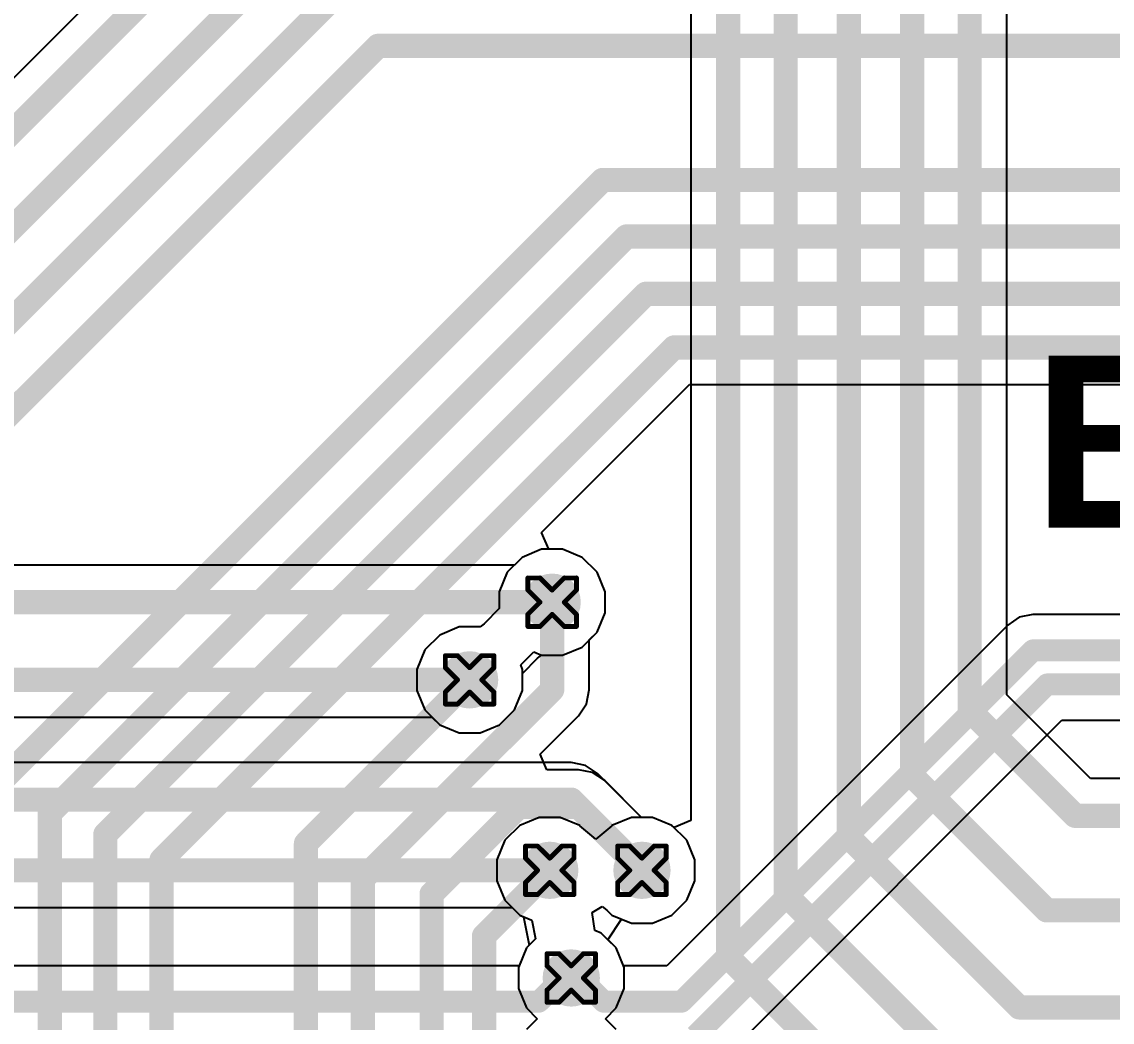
# Model space of a CAD drawing. Header units: inches. Extents: x -11 to 5379, y 0 to 5429.
# Drawn here: x 116.88 to 128.29, y 65.43 to 75.9 of the extents above; entities that cross this region are included whole.
import ezdxf

# ---------------------------------------------------------------- set-up
doc = ezdxf.new("R2010")
doc.units = ezdxf.units.IN
for name, color, linetype in [('Bottom Layer', 5, 'Continuous'), ('Drill Drawing', 1, 'Continuous'), ('GND', 16, 'Continuous'), ('PWR', 76, 'Continuous'), ('Top Layer', 1, 'Continuous'), ('Top Overlay', 2, 'Continuous'), ('Via Holes', 16, 'Continuous')]:
    doc.layers.add(name, color=color, linetype=linetype)
doc.styles.add('Arial_Bold', font='', dxfattribs={"height": 0.2})
doc.styles.get('Arial_Bold').set_extended_font_data('Arial', bold=True)

msp = doc.modelspace()

# ---------------------------------------------------------------- hatches: boundary and pattern name
at = {"layer": 'Bottom Layer'}
h = msp.add_hatch(color=5, dxfattribs=at)
edge = h.paths.add_edge_path()
edge.add_arc((122.428, 69.825), 0.3, 0, 360)
h = msp.add_hatch(color=5, dxfattribs=at)
edge = h.paths.add_edge_path()
edge.add_arc((121.564, 69.012), 0.3, 0, 360)
h = msp.add_hatch(color=5, dxfattribs=at)
edge = h.paths.add_edge_path()
edge.add_arc((122.403, 67.018), 0.3, 0, 360)
h = msp.add_hatch(color=5, dxfattribs=at)
edge = h.paths.add_edge_path()
edge.add_arc((123.368, 67.018), 0.3, 0, 360)
h = msp.add_hatch(color=5, dxfattribs=at)
edge = h.paths.add_edge_path()
edge.add_arc((122.628, 65.891), 0.3, 0, 360)
at = {"layer": 'GND'}
h = msp.add_hatch(color=16, dxfattribs=at)
edge = h.paths.add_edge_path()
edge.add_arc((122.428, 69.825), 0.3, 0, 360)
h = msp.add_hatch(color=16, dxfattribs=at)
edge = h.paths.add_edge_path()
edge.add_arc((121.564, 69.012), 0.3, 0, 360)
h = msp.add_hatch(color=16, dxfattribs=at)
edge = h.paths.add_edge_path()
edge.add_arc((122.403, 67.018), 0.3, 0, 360)
h = msp.add_hatch(color=16, dxfattribs=at)
edge = h.paths.add_edge_path()
edge.add_arc((123.368, 67.018), 0.3, 0, 360)
h = msp.add_hatch(color=16, dxfattribs=at)
edge = h.paths.add_edge_path()
edge.add_arc((122.628, 65.891), 0.3, 0, 360)
at = {"layer": 'PWR'}
h = msp.add_hatch(color=76, dxfattribs=at)
edge = h.paths.add_edge_path()
edge.add_arc((122.428, 69.825), 0.3, 0, 360)
h = msp.add_hatch(color=76, dxfattribs=at)
edge = h.paths.add_edge_path()
edge.add_arc((121.564, 69.012), 0.3, 0, 360)
h = msp.add_hatch(color=76, dxfattribs=at)
edge = h.paths.add_edge_path()
edge.add_arc((122.403, 67.018), 0.3, 0, 360)
h = msp.add_hatch(color=76, dxfattribs=at)
edge = h.paths.add_edge_path()
edge.add_arc((123.368, 67.018), 0.3, 0, 360)
h = msp.add_hatch(color=76, dxfattribs=at)
edge = h.paths.add_edge_path()
edge.add_arc((122.628, 65.891), 0.3, 0, 360)
at = {"layer": 'Top Layer'}
h = msp.add_hatch(color=1, dxfattribs=at)
edge = h.paths.add_edge_path()
edge.add_arc((122.428, 69.825), 0.3, 0, 360)
h = msp.add_hatch(color=1, dxfattribs=at)
edge = h.paths.add_edge_path()
edge.add_arc((121.564, 69.012), 0.3, 0, 360)
h = msp.add_hatch(color=1, dxfattribs=at)
edge = h.paths.add_edge_path()
edge.add_arc((122.403, 67.018), 0.3, 0, 360)
h = msp.add_hatch(color=1, dxfattribs=at)
edge = h.paths.add_edge_path()
edge.add_arc((123.368, 67.018), 0.3, 0, 360)
h = msp.add_hatch(color=1, dxfattribs=at)
edge = h.paths.add_edge_path()
edge.add_arc((122.628, 65.891), 0.3, 0, 360)
at = {"layer": 'Via Holes'}
h = msp.add_hatch(color=7, dxfattribs=at)
edge = h.paths.add_edge_path()
edge.add_arc((122.428, 69.825), 0.15, 0, 360)
h = msp.add_hatch(color=7, dxfattribs=at)
edge = h.paths.add_edge_path()
edge.add_arc((121.564, 69.012), 0.15, 0, 360)
h = msp.add_hatch(color=7, dxfattribs=at)
edge = h.paths.add_edge_path()
edge.add_arc((122.403, 67.018), 0.15, 0, 360)
h = msp.add_hatch(color=7, dxfattribs=at)
edge = h.paths.add_edge_path()
edge.add_arc((123.368, 67.018), 0.15, 0, 360)
h = msp.add_hatch(color=7, dxfattribs=at)
edge = h.paths.add_edge_path()
edge.add_arc((122.628, 65.891), 0.15, 0, 360)

# ---------------------------------------------------------------- linework, layer by layer
at = {"layer": 'Bottom Layer'}
for p, q in [((121.562, 80.084), (115.846, 74.368)), ((122.318, 70.556), (123.865, 72.104)), ((123.865, 72.104), (149.44, 72.104)), ((122.392, 70.379), (122.318, 70.556)), ((122.538, 70.379), (122.392, 70.379)), ((122.742, 70.294), (122.538, 70.379)), ((122.898, 70.138), (122.742, 70.294)), ((122.982, 69.935), (122.898, 70.138)), ((122.982, 69.714), (122.982, 69.935)), ((122.898, 69.511), (122.982, 69.714)), ((127.318, 69.668), (127.196, 69.586)), ((127.461, 69.696), (127.318, 69.668)), ((163.897, 69.696), (127.461, 69.696)), ((122.816, 69.43), (122.898, 69.511)), ((127.196, 69.586), (123.627, 66.017)), ((122.816, 68.909), (122.816, 69.43)), ((122.787, 68.76), (122.816, 68.909)), ((122.703, 68.634), (122.787, 68.76)), ((122.303, 68.235), (122.703, 68.634)), ((124.195, 65.02), (127.764, 68.59)), ((127.764, 68.59), (135.32, 68.59)), ((122.372, 68.071), (122.303, 68.235)), ((122.704, 68.071), (122.372, 68.071)), ((122.852, 68.041), (122.704, 68.071)), ((122.978, 67.957), (122.852, 68.041)), ((123.363, 67.572), (122.978, 67.957)), ((123.478, 67.572), (123.363, 67.572)), ((123.682, 67.488), (123.478, 67.572)), ((123.837, 67.332), (123.682, 67.488)), ((123.922, 67.128), (123.837, 67.332)), ((123.922, 66.908), (123.922, 67.128)), ((123.837, 66.704), (123.922, 66.908)), ((123.682, 66.548), (123.837, 66.704)), ((122.848, 66.576), (122.952, 66.64)), ((122.874, 66.388), (122.848, 66.576)), ((122.952, 66.64), (123.001, 66.601)), ((123.001, 66.601), (123.054, 66.548)), ((123.054, 66.548), (123.258, 66.464)), ((123.478, 66.464), (123.682, 66.548)), ((123.258, 66.464), (123.478, 66.464)), ((122.942, 66.36), (122.874, 66.388)), ((123.098, 66.205), (122.942, 66.36)), ((123.175, 66.017), (123.098, 66.205)), ((123.627, 66.017), (123.175, 66.017))]:
    msp.add_line(p, q, dxfattribs=at)
for points in [[(104.843, 62.816, 0.254, 0.254, 0), (121.837, 79.809, 0.254, 0.254, 0)], [(105.499, 62.464, 0.254, 0.254, 0), (119.974, 76.938, 0.254, 0.254, 0)], [(106.129, 62.142, 0.254, 0.254, 0), (120.23, 76.243, 0.254, 0.254, 0)], [(106.716, 61.76, 0.254, 0.254, 0), (120.605, 75.649, 0.254, 0.254, 0)], [(120.605, 75.649, 0.254, 0.254, 0), (142.116, 75.649, 0.254, 0.254, 0)], [(116.584, 67.873, 0.254, 0.254, 0), (122.956, 74.245, 0.254, 0.254, 0)], [(122.956, 74.245, 0.254, 0.254, 0), (143.065, 74.245, 0.254, 0.254, 0)], [(117.17, 67.617, 0.254, 0.254, 0), (123.207, 73.654, 0.254, 0.254, 0)], [(123.207, 73.654, 0.254, 0.254, 0), (147.554, 73.654, 0.254, 0.254, 0)], [(117.751, 67.395, 0.254, 0.254, 0), (123.41, 73.054, 0.254, 0.254, 0)], [(123.41, 73.054, 0.254, 0.254, 0), (147.97, 73.054, 0.254, 0.254, 0)], [(118.338, 67.126, 0.254, 0.254, 0), (123.704, 72.492, 0.254, 0.254, 0)], [(123.704, 72.492, 0.254, 0.254, 0), (149.44, 72.492, 0.254, 0.254, 0)], [(122.428, 68.909, 0.254, 0.254, 0), (122.428, 69.825, 0.254, 0.254, 0)], [(123.782, 65.642, 0.229, 0.229, 0), (127.461, 69.321, 0.229, 0.229, 0)], [(127.461, 69.321, 0.229, 0.229, 0), (163.897, 69.321, 0.229, 0.229, 0)], [(119.851, 67.299, 0.254, 0.254, 0), (121.564, 69.012, 0.254, 0.254, 0)], [(123.93, 65.286, 0.229, 0.229, 0), (127.609, 68.965, 0.229, 0.229, 0)], [(127.609, 68.965, 0.229, 0.229, 0), (163.75, 68.965, 0.229, 0.229, 0)], [(120.445, 66.926, 0.254, 0.254, 0), (122.428, 68.909, 0.254, 0.254, 0)], [(121.167, 66.771, 0.254, 0.254, 0), (122.078, 67.682, 0.254, 0.254, 0)], [(122.078, 67.682, 0.254, 0.254, 0), (122.704, 67.682, 0.254, 0.254, 0)], [(122.704, 67.682, 0.254, 0.254, 0), (123.368, 67.018, 0.254, 0.254, 0)], [(117.17, 27.458, 0.254, 0.254, 0), (117.17, 67.617, 0.254, 0.254, 0)], [(117.751, 28.89, 0.254, 0.254, 0), (117.751, 67.395, 0.254, 0.254, 0)], [(119.851, 59.752, 0.254, 0.254, 0), (119.851, 67.299, 0.254, 0.254, 0)], [(118.338, 29.168, 0.254, 0.254, 0), (118.338, 67.126, 0.254, 0.254, 0)], [(121.715, 66.33, 0.254, 0.254, 0), (122.403, 67.018, 0.254, 0.254, 0)], [(120.445, 59.998, 0.254, 0.254, 0), (120.445, 66.926, 0.254, 0.254, 0)], [(121.167, 62.806, 0.254, 0.254, 0), (121.167, 66.771, 0.254, 0.254, 0)], [(121.715, 63.277, 0.254, 0.254, 0), (121.715, 66.33, 0.254, 0.254, 0)], [(122.628, 65.891, 0.229, 0.229, 0), (122.719, 65.891, 0.229, 0.229, 0)], [(122.719, 65.891, 0.229, 0.229, 0), (122.968, 65.642, 0.229, 0.229, 0)], [(122.968, 65.642, 0.229, 0.229, 0), (123.782, 65.642, 0.229, 0.229, 0)]]:
    msp.add_lwpolyline(points, format="xyseb", dxfattribs=at)
for points in [[(120.541, 75.649, 0.127, 0.127, 1), (120.668, 75.649, 0.127, 0.127, 1)], [(120.541, 75.649, 0.127, 0.127, 1), (120.668, 75.649, 0.127, 0.127, 1)], [(122.893, 74.245, 0.127, 0.127, 1), (123.02, 74.245, 0.127, 0.127, 1)], [(122.893, 74.245, 0.127, 0.127, 1), (123.02, 74.245, 0.127, 0.127, 1)], [(123.144, 73.654, 0.127, 0.127, 1), (123.271, 73.654, 0.127, 0.127, 1)], [(123.144, 73.654, 0.127, 0.127, 1), (123.271, 73.654, 0.127, 0.127, 1)], [(123.347, 73.054, 0.127, 0.127, 1), (123.474, 73.054, 0.127, 0.127, 1)], [(123.347, 73.054, 0.127, 0.127, 1), (123.474, 73.054, 0.127, 0.127, 1)], [(123.641, 72.492, 0.127, 0.127, 1), (123.768, 72.492, 0.127, 0.127, 1)], [(123.641, 72.492, 0.127, 0.127, 1), (123.768, 72.492, 0.127, 0.127, 1)], [(122.365, 69.825, 0.127, 0.127, 1), (122.492, 69.825, 0.127, 0.127, 1)], [(127.404, 69.321, 0.114, 0.114, 1), (127.519, 69.321, 0.114, 0.114, 1)], [(127.404, 69.321, 0.114, 0.114, 1), (127.519, 69.321, 0.114, 0.114, 1)], [(121.501, 69.012, 0.127, 0.127, 1), (121.628, 69.012, 0.127, 0.127, 1)], [(127.552, 68.965, 0.114, 0.114, 1), (127.666, 68.965, 0.114, 0.114, 1)], [(127.552, 68.965, 0.114, 0.114, 1), (127.666, 68.965, 0.114, 0.114, 1)], [(122.365, 68.909, 0.127, 0.127, 1), (122.492, 68.909, 0.127, 0.127, 1)], [(122.365, 68.909, 0.127, 0.127, 1), (122.492, 68.909, 0.127, 0.127, 1)], [(122.014, 67.682, 0.127, 0.127, 1), (122.141, 67.682, 0.127, 0.127, 1)], [(122.014, 67.682, 0.127, 0.127, 1), (122.141, 67.682, 0.127, 0.127, 1)], [(122.64, 67.682, 0.127, 0.127, 1), (122.767, 67.682, 0.127, 0.127, 1)], [(122.64, 67.682, 0.127, 0.127, 1), (122.767, 67.682, 0.127, 0.127, 1)], [(117.106, 67.617, 0.127, 0.127, 1), (117.233, 67.617, 0.127, 0.127, 1)], [(117.106, 67.617, 0.127, 0.127, 1), (117.233, 67.617, 0.127, 0.127, 1)], [(117.688, 67.395, 0.127, 0.127, 1), (117.815, 67.395, 0.127, 0.127, 1)], [(117.688, 67.395, 0.127, 0.127, 1), (117.815, 67.395, 0.127, 0.127, 1)], [(119.788, 67.299, 0.127, 0.127, 1), (119.915, 67.299, 0.127, 0.127, 1)], [(119.788, 67.299, 0.127, 0.127, 1), (119.915, 67.299, 0.127, 0.127, 1)], [(118.275, 67.126, 0.127, 0.127, 1), (118.402, 67.126, 0.127, 0.127, 1)], [(118.275, 67.126, 0.127, 0.127, 1), (118.402, 67.126, 0.127, 0.127, 1)], [(122.339, 67.018, 0.127, 0.127, 1), (122.466, 67.018, 0.127, 0.127, 1)], [(123.304, 67.018, 0.127, 0.127, 1), (123.431, 67.018, 0.127, 0.127, 1)], [(120.382, 66.926, 0.127, 0.127, 1), (120.509, 66.926, 0.127, 0.127, 1)], [(120.382, 66.926, 0.127, 0.127, 1), (120.509, 66.926, 0.127, 0.127, 1)], [(121.103, 66.771, 0.127, 0.127, 1), (121.23, 66.771, 0.127, 0.127, 1)], [(121.103, 66.771, 0.127, 0.127, 1), (121.23, 66.771, 0.127, 0.127, 1)], [(121.651, 66.33, 0.127, 0.127, 1), (121.778, 66.33, 0.127, 0.127, 1)], [(121.651, 66.33, 0.127, 0.127, 1), (121.778, 66.33, 0.127, 0.127, 1)], [(122.571, 65.891, 0.114, 0.114, 1), (122.685, 65.891, 0.114, 0.114, 1)], [(122.662, 65.891, 0.114, 0.114, 1), (122.776, 65.891, 0.114, 0.114, 1)], [(122.662, 65.891, 0.114, 0.114, 1), (122.776, 65.891, 0.114, 0.114, 1)], [(122.911, 65.642, 0.114, 0.114, 1), (123.026, 65.642, 0.114, 0.114, 1)], [(122.911, 65.642, 0.114, 0.114, 1), (123.026, 65.642, 0.114, 0.114, 1)], [(123.725, 65.642, 0.114, 0.114, 1), (123.839, 65.642, 0.114, 0.114, 1)], [(123.725, 65.642, 0.114, 0.114, 1), (123.839, 65.642, 0.114, 0.114, 1)]]:
    msp.add_lwpolyline(points, format="xyseb", close=True, dxfattribs=at)
at = {"layer": 'Drill Drawing'}
for points in [[(122.174, 69.952, 0.0508, 0.0508, 0), (122.174, 70.079, 0.0508, 0.0508, 0)], [(122.174, 70.079, 0.0508, 0.0508, 0), (122.301, 70.079, 0.0508, 0.0508, 0)], [(122.301, 70.079, 0.0508, 0.0508, 0), (122.428, 69.952, 0.0508, 0.0508, 0)], [(122.428, 69.952, 0.0508, 0.0508, 0), (122.555, 70.079, 0.0508, 0.0508, 0)], [(122.555, 70.079, 0.0508, 0.0508, 0), (122.682, 70.079, 0.0508, 0.0508, 0)], [(122.682, 69.952, 0.0508, 0.0508, 0), (122.682, 70.079, 0.0508, 0.0508, 0)], [(122.174, 69.952, 0.0508, 0.0508, 0), (122.301, 69.825, 0.0508, 0.0508, 0)], [(122.555, 69.825, 0.0508, 0.0508, 0), (122.682, 69.952, 0.0508, 0.0508, 0)], [(122.174, 69.698, 0.0508, 0.0508, 0), (122.301, 69.825, 0.0508, 0.0508, 0)], [(122.555, 69.825, 0.0508, 0.0508, 0), (122.682, 69.698, 0.0508, 0.0508, 0)], [(122.174, 69.571, 0.0508, 0.0508, 0), (122.174, 69.698, 0.0508, 0.0508, 0)], [(122.301, 69.571, 0.0508, 0.0508, 0), (122.428, 69.698, 0.0508, 0.0508, 0)], [(122.428, 69.698, 0.0508, 0.0508, 0), (122.555, 69.571, 0.0508, 0.0508, 0)], [(122.682, 69.571, 0.0508, 0.0508, 0), (122.682, 69.698, 0.0508, 0.0508, 0)], [(122.174, 69.571, 0.0508, 0.0508, 0), (122.301, 69.571, 0.0508, 0.0508, 0)], [(122.555, 69.571, 0.0508, 0.0508, 0), (122.682, 69.571, 0.0508, 0.0508, 0)], [(121.31, 69.139, 0.0508, 0.0508, 0), (121.31, 69.266, 0.0508, 0.0508, 0)], [(121.31, 69.266, 0.0508, 0.0508, 0), (121.437, 69.266, 0.0508, 0.0508, 0)], [(121.437, 69.266, 0.0508, 0.0508, 0), (121.564, 69.139, 0.0508, 0.0508, 0)], [(121.564, 69.139, 0.0508, 0.0508, 0), (121.691, 69.266, 0.0508, 0.0508, 0)], [(121.691, 69.266, 0.0508, 0.0508, 0), (121.818, 69.266, 0.0508, 0.0508, 0)], [(121.818, 69.139, 0.0508, 0.0508, 0), (121.818, 69.266, 0.0508, 0.0508, 0)], [(121.31, 69.139, 0.0508, 0.0508, 0), (121.437, 69.012, 0.0508, 0.0508, 0)], [(121.691, 69.012, 0.0508, 0.0508, 0), (121.818, 69.139, 0.0508, 0.0508, 0)], [(121.31, 68.885, 0.0508, 0.0508, 0), (121.437, 69.012, 0.0508, 0.0508, 0)], [(121.691, 69.012, 0.0508, 0.0508, 0), (121.818, 68.885, 0.0508, 0.0508, 0)], [(121.31, 68.758, 0.0508, 0.0508, 0), (121.31, 68.885, 0.0508, 0.0508, 0)], [(121.437, 68.758, 0.0508, 0.0508, 0), (121.564, 68.885, 0.0508, 0.0508, 0)], [(121.564, 68.885, 0.0508, 0.0508, 0), (121.691, 68.758, 0.0508, 0.0508, 0)], [(121.818, 68.758, 0.0508, 0.0508, 0), (121.818, 68.885, 0.0508, 0.0508, 0)], [(121.31, 68.758, 0.0508, 0.0508, 0), (121.437, 68.758, 0.0508, 0.0508, 0)], [(121.691, 68.758, 0.0508, 0.0508, 0), (121.818, 68.758, 0.0508, 0.0508, 0)], [(122.149, 67.145, 0.0508, 0.0508, 0), (122.149, 67.272, 0.0508, 0.0508, 0)], [(122.149, 67.272, 0.0508, 0.0508, 0), (122.276, 67.272, 0.0508, 0.0508, 0)], [(122.276, 67.272, 0.0508, 0.0508, 0), (122.403, 67.145, 0.0508, 0.0508, 0)], [(122.403, 67.145, 0.0508, 0.0508, 0), (122.53, 67.272, 0.0508, 0.0508, 0)], [(122.53, 67.272, 0.0508, 0.0508, 0), (122.657, 67.272, 0.0508, 0.0508, 0)], [(122.657, 67.145, 0.0508, 0.0508, 0), (122.657, 67.272, 0.0508, 0.0508, 0)], [(123.114, 67.145, 0.0508, 0.0508, 0), (123.114, 67.272, 0.0508, 0.0508, 0)], [(123.114, 67.272, 0.0508, 0.0508, 0), (123.241, 67.272, 0.0508, 0.0508, 0)], [(123.241, 67.272, 0.0508, 0.0508, 0), (123.368, 67.145, 0.0508, 0.0508, 0)], [(123.368, 67.145, 0.0508, 0.0508, 0), (123.495, 67.272, 0.0508, 0.0508, 0)], [(123.495, 67.272, 0.0508, 0.0508, 0), (123.622, 67.272, 0.0508, 0.0508, 0)], [(123.622, 67.145, 0.0508, 0.0508, 0), (123.622, 67.272, 0.0508, 0.0508, 0)], [(122.149, 67.145, 0.0508, 0.0508, 0), (122.276, 67.018, 0.0508, 0.0508, 0)], [(122.53, 67.018, 0.0508, 0.0508, 0), (122.657, 67.145, 0.0508, 0.0508, 0)], [(123.114, 67.145, 0.0508, 0.0508, 0), (123.241, 67.018, 0.0508, 0.0508, 0)], [(123.495, 67.018, 0.0508, 0.0508, 0), (123.622, 67.145, 0.0508, 0.0508, 0)], [(122.149, 66.891, 0.0508, 0.0508, 0), (122.276, 67.018, 0.0508, 0.0508, 0)], [(122.53, 67.018, 0.0508, 0.0508, 0), (122.657, 66.891, 0.0508, 0.0508, 0)], [(123.114, 66.891, 0.0508, 0.0508, 0), (123.241, 67.018, 0.0508, 0.0508, 0)], [(123.495, 67.018, 0.0508, 0.0508, 0), (123.622, 66.891, 0.0508, 0.0508, 0)], [(122.149, 66.764, 0.0508, 0.0508, 0), (122.149, 66.891, 0.0508, 0.0508, 0)], [(122.276, 66.764, 0.0508, 0.0508, 0), (122.403, 66.891, 0.0508, 0.0508, 0)], [(122.403, 66.891, 0.0508, 0.0508, 0), (122.53, 66.764, 0.0508, 0.0508, 0)], [(122.657, 66.764, 0.0508, 0.0508, 0), (122.657, 66.891, 0.0508, 0.0508, 0)], [(123.114, 66.764, 0.0508, 0.0508, 0), (123.114, 66.891, 0.0508, 0.0508, 0)], [(123.241, 66.764, 0.0508, 0.0508, 0), (123.368, 66.891, 0.0508, 0.0508, 0)], [(123.368, 66.891, 0.0508, 0.0508, 0), (123.495, 66.764, 0.0508, 0.0508, 0)], [(123.622, 66.764, 0.0508, 0.0508, 0), (123.622, 66.891, 0.0508, 0.0508, 0)], [(122.149, 66.764, 0.0508, 0.0508, 0), (122.276, 66.764, 0.0508, 0.0508, 0)], [(122.53, 66.764, 0.0508, 0.0508, 0), (122.657, 66.764, 0.0508, 0.0508, 0)], [(123.114, 66.764, 0.0508, 0.0508, 0), (123.241, 66.764, 0.0508, 0.0508, 0)], [(123.495, 66.764, 0.0508, 0.0508, 0), (123.622, 66.764, 0.0508, 0.0508, 0)], [(122.374, 66.018, 0.0508, 0.0508, 0), (122.374, 66.145, 0.0508, 0.0508, 0)], [(122.374, 66.145, 0.0508, 0.0508, 0), (122.501, 66.145, 0.0508, 0.0508, 0)], [(122.501, 66.145, 0.0508, 0.0508, 0), (122.628, 66.018, 0.0508, 0.0508, 0)], [(122.628, 66.018, 0.0508, 0.0508, 0), (122.755, 66.145, 0.0508, 0.0508, 0)], [(122.755, 66.145, 0.0508, 0.0508, 0), (122.882, 66.145, 0.0508, 0.0508, 0)], [(122.882, 66.018, 0.0508, 0.0508, 0), (122.882, 66.145, 0.0508, 0.0508, 0)], [(122.374, 66.018, 0.0508, 0.0508, 0), (122.501, 65.891, 0.0508, 0.0508, 0)], [(122.755, 65.891, 0.0508, 0.0508, 0), (122.882, 66.018, 0.0508, 0.0508, 0)], [(122.374, 65.764, 0.0508, 0.0508, 0), (122.501, 65.891, 0.0508, 0.0508, 0)], [(122.755, 65.891, 0.0508, 0.0508, 0), (122.882, 65.764, 0.0508, 0.0508, 0)], [(122.374, 65.637, 0.0508, 0.0508, 0), (122.374, 65.764, 0.0508, 0.0508, 0)], [(122.501, 65.637, 0.0508, 0.0508, 0), (122.628, 65.764, 0.0508, 0.0508, 0)], [(122.628, 65.764, 0.0508, 0.0508, 0), (122.755, 65.637, 0.0508, 0.0508, 0)], [(122.882, 65.637, 0.0508, 0.0508, 0), (122.882, 65.764, 0.0508, 0.0508, 0)], [(122.374, 65.637, 0.0508, 0.0508, 0), (122.501, 65.637, 0.0508, 0.0508, 0)], [(122.755, 65.637, 0.0508, 0.0508, 0), (122.882, 65.637, 0.0508, 0.0508, 0)]]:
    msp.add_lwpolyline(points, format="xyseb", dxfattribs=at)
for points in [[(122.161, 70.079, 0.0254, 0.0254, 1), (122.187, 70.079, 0.0254, 0.0254, 1)], [(122.161, 70.079, 0.0254, 0.0254, 1), (122.187, 70.079, 0.0254, 0.0254, 1)], [(122.288, 70.079, 0.0254, 0.0254, 1), (122.314, 70.079, 0.0254, 0.0254, 1)], [(122.288, 70.079, 0.0254, 0.0254, 1), (122.314, 70.079, 0.0254, 0.0254, 1)], [(122.542, 70.079, 0.0254, 0.0254, 1), (122.568, 70.079, 0.0254, 0.0254, 1)], [(122.542, 70.079, 0.0254, 0.0254, 1), (122.568, 70.079, 0.0254, 0.0254, 1)], [(122.669, 70.079, 0.0254, 0.0254, 1), (122.695, 70.079, 0.0254, 0.0254, 1)], [(122.669, 70.079, 0.0254, 0.0254, 1), (122.695, 70.079, 0.0254, 0.0254, 1)], [(122.161, 69.952, 0.0254, 0.0254, 1), (122.187, 69.952, 0.0254, 0.0254, 1)], [(122.161, 69.952, 0.0254, 0.0254, 1), (122.187, 69.952, 0.0254, 0.0254, 1)], [(122.415, 69.952, 0.0254, 0.0254, 1), (122.441, 69.952, 0.0254, 0.0254, 1)], [(122.415, 69.952, 0.0254, 0.0254, 1), (122.441, 69.952, 0.0254, 0.0254, 1)], [(122.669, 69.952, 0.0254, 0.0254, 1), (122.695, 69.952, 0.0254, 0.0254, 1)], [(122.669, 69.952, 0.0254, 0.0254, 1), (122.695, 69.952, 0.0254, 0.0254, 1)], [(122.288, 69.825, 0.0254, 0.0254, 1), (122.314, 69.825, 0.0254, 0.0254, 1)], [(122.288, 69.825, 0.0254, 0.0254, 1), (122.314, 69.825, 0.0254, 0.0254, 1)], [(122.542, 69.825, 0.0254, 0.0254, 1), (122.568, 69.825, 0.0254, 0.0254, 1)], [(122.542, 69.825, 0.0254, 0.0254, 1), (122.568, 69.825, 0.0254, 0.0254, 1)], [(122.161, 69.698, 0.0254, 0.0254, 1), (122.187, 69.698, 0.0254, 0.0254, 1)], [(122.161, 69.698, 0.0254, 0.0254, 1), (122.187, 69.698, 0.0254, 0.0254, 1)], [(122.415, 69.698, 0.0254, 0.0254, 1), (122.441, 69.698, 0.0254, 0.0254, 1)], [(122.415, 69.698, 0.0254, 0.0254, 1), (122.441, 69.698, 0.0254, 0.0254, 1)], [(122.669, 69.698, 0.0254, 0.0254, 1), (122.695, 69.698, 0.0254, 0.0254, 1)], [(122.669, 69.698, 0.0254, 0.0254, 1), (122.695, 69.698, 0.0254, 0.0254, 1)], [(122.161, 69.571, 0.0254, 0.0254, 1), (122.187, 69.571, 0.0254, 0.0254, 1)], [(122.161, 69.571, 0.0254, 0.0254, 1), (122.187, 69.571, 0.0254, 0.0254, 1)], [(122.288, 69.571, 0.0254, 0.0254, 1), (122.314, 69.571, 0.0254, 0.0254, 1)], [(122.288, 69.571, 0.0254, 0.0254, 1), (122.314, 69.571, 0.0254, 0.0254, 1)], [(122.542, 69.571, 0.0254, 0.0254, 1), (122.568, 69.571, 0.0254, 0.0254, 1)], [(122.542, 69.571, 0.0254, 0.0254, 1), (122.568, 69.571, 0.0254, 0.0254, 1)], [(122.669, 69.571, 0.0254, 0.0254, 1), (122.695, 69.571, 0.0254, 0.0254, 1)], [(122.669, 69.571, 0.0254, 0.0254, 1), (122.695, 69.571, 0.0254, 0.0254, 1)], [(121.298, 69.266, 0.0254, 0.0254, 1), (121.323, 69.266, 0.0254, 0.0254, 1)], [(121.298, 69.266, 0.0254, 0.0254, 1), (121.323, 69.266, 0.0254, 0.0254, 1)], [(121.425, 69.266, 0.0254, 0.0254, 1), (121.45, 69.266, 0.0254, 0.0254, 1)], [(121.425, 69.266, 0.0254, 0.0254, 1), (121.45, 69.266, 0.0254, 0.0254, 1)], [(121.679, 69.266, 0.0254, 0.0254, 1), (121.704, 69.266, 0.0254, 0.0254, 1)], [(121.679, 69.266, 0.0254, 0.0254, 1), (121.704, 69.266, 0.0254, 0.0254, 1)], [(121.806, 69.266, 0.0254, 0.0254, 1), (121.831, 69.266, 0.0254, 0.0254, 1)], [(121.806, 69.266, 0.0254, 0.0254, 1), (121.831, 69.266, 0.0254, 0.0254, 1)], [(121.298, 69.139, 0.0254, 0.0254, 1), (121.323, 69.139, 0.0254, 0.0254, 1)], [(121.298, 69.139, 0.0254, 0.0254, 1), (121.323, 69.139, 0.0254, 0.0254, 1)], [(121.552, 69.139, 0.0254, 0.0254, 1), (121.577, 69.139, 0.0254, 0.0254, 1)], [(121.552, 69.139, 0.0254, 0.0254, 1), (121.577, 69.139, 0.0254, 0.0254, 1)], [(121.806, 69.139, 0.0254, 0.0254, 1), (121.831, 69.139, 0.0254, 0.0254, 1)], [(121.806, 69.139, 0.0254, 0.0254, 1), (121.831, 69.139, 0.0254, 0.0254, 1)], [(121.425, 69.012, 0.0254, 0.0254, 1), (121.45, 69.012, 0.0254, 0.0254, 1)], [(121.425, 69.012, 0.0254, 0.0254, 1), (121.45, 69.012, 0.0254, 0.0254, 1)], [(121.679, 69.012, 0.0254, 0.0254, 1), (121.704, 69.012, 0.0254, 0.0254, 1)], [(121.679, 69.012, 0.0254, 0.0254, 1), (121.704, 69.012, 0.0254, 0.0254, 1)], [(121.298, 68.885, 0.0254, 0.0254, 1), (121.323, 68.885, 0.0254, 0.0254, 1)], [(121.298, 68.885, 0.0254, 0.0254, 1), (121.323, 68.885, 0.0254, 0.0254, 1)], [(121.552, 68.885, 0.0254, 0.0254, 1), (121.577, 68.885, 0.0254, 0.0254, 1)], [(121.552, 68.885, 0.0254, 0.0254, 1), (121.577, 68.885, 0.0254, 0.0254, 1)], [(121.806, 68.885, 0.0254, 0.0254, 1), (121.831, 68.885, 0.0254, 0.0254, 1)], [(121.806, 68.885, 0.0254, 0.0254, 1), (121.831, 68.885, 0.0254, 0.0254, 1)], [(121.298, 68.758, 0.0254, 0.0254, 1), (121.323, 68.758, 0.0254, 0.0254, 1)], [(121.298, 68.758, 0.0254, 0.0254, 1), (121.323, 68.758, 0.0254, 0.0254, 1)], [(121.425, 68.758, 0.0254, 0.0254, 1), (121.45, 68.758, 0.0254, 0.0254, 1)], [(121.425, 68.758, 0.0254, 0.0254, 1), (121.45, 68.758, 0.0254, 0.0254, 1)], [(121.679, 68.758, 0.0254, 0.0254, 1), (121.704, 68.758, 0.0254, 0.0254, 1)], [(121.679, 68.758, 0.0254, 0.0254, 1), (121.704, 68.758, 0.0254, 0.0254, 1)], [(121.806, 68.758, 0.0254, 0.0254, 1), (121.831, 68.758, 0.0254, 0.0254, 1)], [(121.806, 68.758, 0.0254, 0.0254, 1), (121.831, 68.758, 0.0254, 0.0254, 1)], [(122.136, 67.272, 0.0254, 0.0254, 1), (122.161, 67.272, 0.0254, 0.0254, 1)], [(122.136, 67.272, 0.0254, 0.0254, 1), (122.161, 67.272, 0.0254, 0.0254, 1)], [(122.263, 67.272, 0.0254, 0.0254, 1), (122.288, 67.272, 0.0254, 0.0254, 1)], [(122.263, 67.272, 0.0254, 0.0254, 1), (122.288, 67.272, 0.0254, 0.0254, 1)], [(122.517, 67.272, 0.0254, 0.0254, 1), (122.542, 67.272, 0.0254, 0.0254, 1)], [(122.517, 67.272, 0.0254, 0.0254, 1), (122.542, 67.272, 0.0254, 0.0254, 1)], [(122.644, 67.272, 0.0254, 0.0254, 1), (122.669, 67.272, 0.0254, 0.0254, 1)], [(122.644, 67.272, 0.0254, 0.0254, 1), (122.669, 67.272, 0.0254, 0.0254, 1)], [(123.101, 67.272, 0.0254, 0.0254, 1), (123.126, 67.272, 0.0254, 0.0254, 1)], [(123.101, 67.272, 0.0254, 0.0254, 1), (123.126, 67.272, 0.0254, 0.0254, 1)], [(123.228, 67.272, 0.0254, 0.0254, 1), (123.254, 67.272, 0.0254, 0.0254, 1)], [(123.228, 67.272, 0.0254, 0.0254, 1), (123.254, 67.272, 0.0254, 0.0254, 1)], [(123.482, 67.272, 0.0254, 0.0254, 1), (123.507, 67.272, 0.0254, 0.0254, 1)], [(123.482, 67.272, 0.0254, 0.0254, 1), (123.507, 67.272, 0.0254, 0.0254, 1)], [(123.609, 67.272, 0.0254, 0.0254, 1), (123.635, 67.272, 0.0254, 0.0254, 1)], [(123.609, 67.272, 0.0254, 0.0254, 1), (123.635, 67.272, 0.0254, 0.0254, 1)], [(122.136, 67.145, 0.0254, 0.0254, 1), (122.161, 67.145, 0.0254, 0.0254, 1)], [(122.136, 67.145, 0.0254, 0.0254, 1), (122.161, 67.145, 0.0254, 0.0254, 1)], [(122.39, 67.145, 0.0254, 0.0254, 1), (122.415, 67.145, 0.0254, 0.0254, 1)], [(122.39, 67.145, 0.0254, 0.0254, 1), (122.415, 67.145, 0.0254, 0.0254, 1)], [(122.644, 67.145, 0.0254, 0.0254, 1), (122.669, 67.145, 0.0254, 0.0254, 1)], [(122.644, 67.145, 0.0254, 0.0254, 1), (122.669, 67.145, 0.0254, 0.0254, 1)], [(123.101, 67.145, 0.0254, 0.0254, 1), (123.126, 67.145, 0.0254, 0.0254, 1)], [(123.101, 67.145, 0.0254, 0.0254, 1), (123.126, 67.145, 0.0254, 0.0254, 1)], [(123.355, 67.145, 0.0254, 0.0254, 1), (123.38, 67.145, 0.0254, 0.0254, 1)], [(123.355, 67.145, 0.0254, 0.0254, 1), (123.38, 67.145, 0.0254, 0.0254, 1)], [(123.609, 67.145, 0.0254, 0.0254, 1), (123.635, 67.145, 0.0254, 0.0254, 1)], [(123.609, 67.145, 0.0254, 0.0254, 1), (123.635, 67.145, 0.0254, 0.0254, 1)], [(122.263, 67.018, 0.0254, 0.0254, 1), (122.288, 67.018, 0.0254, 0.0254, 1)], [(122.263, 67.018, 0.0254, 0.0254, 1), (122.288, 67.018, 0.0254, 0.0254, 1)], [(122.517, 67.018, 0.0254, 0.0254, 1), (122.542, 67.018, 0.0254, 0.0254, 1)], [(122.517, 67.018, 0.0254, 0.0254, 1), (122.542, 67.018, 0.0254, 0.0254, 1)], [(123.228, 67.018, 0.0254, 0.0254, 1), (123.254, 67.018, 0.0254, 0.0254, 1)], [(123.228, 67.018, 0.0254, 0.0254, 1), (123.254, 67.018, 0.0254, 0.0254, 1)], [(123.482, 67.018, 0.0254, 0.0254, 1), (123.507, 67.018, 0.0254, 0.0254, 1)], [(123.482, 67.018, 0.0254, 0.0254, 1), (123.507, 67.018, 0.0254, 0.0254, 1)], [(122.136, 66.891, 0.0254, 0.0254, 1), (122.161, 66.891, 0.0254, 0.0254, 1)], [(122.136, 66.891, 0.0254, 0.0254, 1), (122.161, 66.891, 0.0254, 0.0254, 1)], [(122.39, 66.891, 0.0254, 0.0254, 1), (122.415, 66.891, 0.0254, 0.0254, 1)], [(122.39, 66.891, 0.0254, 0.0254, 1), (122.415, 66.891, 0.0254, 0.0254, 1)], [(122.644, 66.891, 0.0254, 0.0254, 1), (122.669, 66.891, 0.0254, 0.0254, 1)], [(122.644, 66.891, 0.0254, 0.0254, 1), (122.669, 66.891, 0.0254, 0.0254, 1)], [(123.101, 66.891, 0.0254, 0.0254, 1), (123.126, 66.891, 0.0254, 0.0254, 1)], [(123.101, 66.891, 0.0254, 0.0254, 1), (123.126, 66.891, 0.0254, 0.0254, 1)], [(123.355, 66.891, 0.0254, 0.0254, 1), (123.38, 66.891, 0.0254, 0.0254, 1)], [(123.355, 66.891, 0.0254, 0.0254, 1), (123.38, 66.891, 0.0254, 0.0254, 1)], [(123.609, 66.891, 0.0254, 0.0254, 1), (123.635, 66.891, 0.0254, 0.0254, 1)], [(123.609, 66.891, 0.0254, 0.0254, 1), (123.635, 66.891, 0.0254, 0.0254, 1)], [(122.136, 66.764, 0.0254, 0.0254, 1), (122.161, 66.764, 0.0254, 0.0254, 1)], [(122.136, 66.764, 0.0254, 0.0254, 1), (122.161, 66.764, 0.0254, 0.0254, 1)], [(122.263, 66.764, 0.0254, 0.0254, 1), (122.288, 66.764, 0.0254, 0.0254, 1)], [(122.263, 66.764, 0.0254, 0.0254, 1), (122.288, 66.764, 0.0254, 0.0254, 1)], [(122.517, 66.764, 0.0254, 0.0254, 1), (122.542, 66.764, 0.0254, 0.0254, 1)], [(122.517, 66.764, 0.0254, 0.0254, 1), (122.542, 66.764, 0.0254, 0.0254, 1)], [(122.644, 66.764, 0.0254, 0.0254, 1), (122.669, 66.764, 0.0254, 0.0254, 1)], [(122.644, 66.764, 0.0254, 0.0254, 1), (122.669, 66.764, 0.0254, 0.0254, 1)], [(123.101, 66.764, 0.0254, 0.0254, 1), (123.126, 66.764, 0.0254, 0.0254, 1)], [(123.101, 66.764, 0.0254, 0.0254, 1), (123.126, 66.764, 0.0254, 0.0254, 1)], [(123.228, 66.764, 0.0254, 0.0254, 1), (123.254, 66.764, 0.0254, 0.0254, 1)], [(123.228, 66.764, 0.0254, 0.0254, 1), (123.254, 66.764, 0.0254, 0.0254, 1)], [(123.482, 66.764, 0.0254, 0.0254, 1), (123.507, 66.764, 0.0254, 0.0254, 1)], [(123.482, 66.764, 0.0254, 0.0254, 1), (123.507, 66.764, 0.0254, 0.0254, 1)], [(123.609, 66.764, 0.0254, 0.0254, 1), (123.635, 66.764, 0.0254, 0.0254, 1)], [(123.609, 66.764, 0.0254, 0.0254, 1), (123.635, 66.764, 0.0254, 0.0254, 1)], [(122.361, 66.145, 0.0254, 0.0254, 1), (122.387, 66.145, 0.0254, 0.0254, 1)], [(122.361, 66.145, 0.0254, 0.0254, 1), (122.387, 66.145, 0.0254, 0.0254, 1)], [(122.488, 66.145, 0.0254, 0.0254, 1), (122.514, 66.145, 0.0254, 0.0254, 1)], [(122.488, 66.145, 0.0254, 0.0254, 1), (122.514, 66.145, 0.0254, 0.0254, 1)], [(122.742, 66.145, 0.0254, 0.0254, 1), (122.768, 66.145, 0.0254, 0.0254, 1)], [(122.742, 66.145, 0.0254, 0.0254, 1), (122.768, 66.145, 0.0254, 0.0254, 1)], [(122.869, 66.145, 0.0254, 0.0254, 1), (122.895, 66.145, 0.0254, 0.0254, 1)], [(122.869, 66.145, 0.0254, 0.0254, 1), (122.895, 66.145, 0.0254, 0.0254, 1)], [(122.361, 66.018, 0.0254, 0.0254, 1), (122.387, 66.018, 0.0254, 0.0254, 1)], [(122.361, 66.018, 0.0254, 0.0254, 1), (122.387, 66.018, 0.0254, 0.0254, 1)], [(122.615, 66.018, 0.0254, 0.0254, 1), (122.641, 66.018, 0.0254, 0.0254, 1)], [(122.615, 66.018, 0.0254, 0.0254, 1), (122.641, 66.018, 0.0254, 0.0254, 1)], [(122.869, 66.018, 0.0254, 0.0254, 1), (122.895, 66.018, 0.0254, 0.0254, 1)], [(122.869, 66.018, 0.0254, 0.0254, 1), (122.895, 66.018, 0.0254, 0.0254, 1)], [(122.488, 65.891, 0.0254, 0.0254, 1), (122.514, 65.891, 0.0254, 0.0254, 1)], [(122.488, 65.891, 0.0254, 0.0254, 1), (122.514, 65.891, 0.0254, 0.0254, 1)], [(122.742, 65.891, 0.0254, 0.0254, 1), (122.768, 65.891, 0.0254, 0.0254, 1)], [(122.742, 65.891, 0.0254, 0.0254, 1), (122.768, 65.891, 0.0254, 0.0254, 1)], [(122.361, 65.764, 0.0254, 0.0254, 1), (122.387, 65.764, 0.0254, 0.0254, 1)], [(122.361, 65.764, 0.0254, 0.0254, 1), (122.387, 65.764, 0.0254, 0.0254, 1)], [(122.615, 65.764, 0.0254, 0.0254, 1), (122.641, 65.764, 0.0254, 0.0254, 1)], [(122.615, 65.764, 0.0254, 0.0254, 1), (122.641, 65.764, 0.0254, 0.0254, 1)], [(122.869, 65.764, 0.0254, 0.0254, 1), (122.895, 65.764, 0.0254, 0.0254, 1)], [(122.869, 65.764, 0.0254, 0.0254, 1), (122.895, 65.764, 0.0254, 0.0254, 1)], [(122.361, 65.637, 0.0254, 0.0254, 1), (122.387, 65.637, 0.0254, 0.0254, 1)], [(122.361, 65.637, 0.0254, 0.0254, 1), (122.387, 65.637, 0.0254, 0.0254, 1)], [(122.488, 65.637, 0.0254, 0.0254, 1), (122.514, 65.637, 0.0254, 0.0254, 1)], [(122.488, 65.637, 0.0254, 0.0254, 1), (122.514, 65.637, 0.0254, 0.0254, 1)], [(122.742, 65.637, 0.0254, 0.0254, 1), (122.768, 65.637, 0.0254, 0.0254, 1)], [(122.742, 65.637, 0.0254, 0.0254, 1), (122.768, 65.637, 0.0254, 0.0254, 1)], [(122.869, 65.637, 0.0254, 0.0254, 1), (122.895, 65.637, 0.0254, 0.0254, 1)], [(122.869, 65.637, 0.0254, 0.0254, 1), (122.895, 65.637, 0.0254, 0.0254, 1)]]:
    msp.add_lwpolyline(points, format="xyseb", close=True, dxfattribs=at)
at = {"layer": 'GND'}
for p, q in [((122.318, 70.379), (122.114, 70.294)), ((122.538, 70.379), (122.318, 70.379)), ((122.742, 70.294), (122.538, 70.379)), ((122.114, 70.294), (121.958, 70.138)), ((122.898, 70.138), (122.742, 70.294)), ((121.958, 70.138), (121.874, 69.935)), ((122.982, 69.935), (122.898, 70.138)), ((121.874, 69.935), (121.874, 69.758)), ((122.982, 69.714), (122.982, 69.935)), ((121.874, 69.758), (121.718, 69.598)), ((122.898, 69.511), (122.982, 69.714)), ((121.454, 69.566), (121.251, 69.481)), ((121.675, 69.566), (121.454, 69.566)), ((121.718, 69.598), (121.675, 69.566)), ((122.742, 69.355), (122.898, 69.511)), ((121.251, 69.481), (121.095, 69.326)), ((121.095, 69.326), (121.01, 69.122)), ((122.538, 69.271), (122.742, 69.355)), ((122.118, 69.078), (122.275, 69.238)), ((122.275, 69.238), (122.318, 69.271)), ((122.318, 69.271), (122.538, 69.271)), ((121.01, 69.122), (121.01, 68.902)), ((122.118, 68.902), (122.118, 69.078)), ((121.01, 68.902), (121.095, 68.698)), ((122.034, 68.698), (122.118, 68.902)), ((121.095, 68.698), (121.251, 68.542)), ((121.878, 68.542), (122.034, 68.698)), ((121.251, 68.542), (121.454, 68.458)), ((121.675, 68.458), (121.878, 68.542)), ((121.454, 68.458), (121.675, 68.458)), ((122.292, 67.572), (122.089, 67.488)), ((122.513, 67.572), (122.292, 67.572)), ((122.716, 67.488), (122.513, 67.572)), ((123.258, 67.572), (123.054, 67.488)), ((123.478, 67.572), (123.258, 67.572)), ((123.682, 67.488), (123.478, 67.572)), ((122.089, 67.488), (121.933, 67.332)), ((122.719, 67.485), (122.716, 67.488)), ((122.885, 67.343), (122.719, 67.485)), ((123.051, 67.485), (122.885, 67.343)), ((123.054, 67.488), (123.051, 67.485)), ((123.837, 67.332), (123.682, 67.488)), ((121.933, 67.332), (121.849, 67.128)), ((123.922, 67.128), (123.837, 67.332)), ((121.849, 67.128), (121.849, 66.908)), ((123.922, 66.908), (123.922, 67.128)), ((121.849, 66.908), (121.933, 66.704)), ((123.837, 66.704), (123.922, 66.908)), ((121.933, 66.704), (122.089, 66.548)), ((123.682, 66.548), (123.837, 66.704)), ((122.089, 66.548), (122.127, 66.532)), ((123.478, 66.464), (123.682, 66.548)), ((122.127, 66.532), (122.187, 66.233)), ((123.011, 66.291), (123.155, 66.506)), ((123.155, 66.506), (123.258, 66.464)), ((123.258, 66.464), (123.478, 66.464)), ((122.158, 66.205), (122.074, 66.001)), ((122.187, 66.233), (122.158, 66.205)), ((123.098, 66.205), (123.011, 66.291)), ((123.182, 66.001), (123.098, 66.205)), ((122.074, 66.001), (122.074, 65.781)), ((123.182, 65.781), (123.182, 66.001)), ((122.074, 65.781), (122.158, 65.577)), ((123.098, 65.577), (123.182, 65.781)), ((122.158, 65.577), (122.272, 65.464)), ((122.985, 65.464), (123.098, 65.577)), ((122.272, 65.464), (122.158, 65.351)), ((123.098, 65.351), (122.985, 65.464))]:
    msp.add_line(p, q, dxfattribs=at)
at = {"layer": 'PWR'}
for p, q in [((122.318, 70.379), (122.114, 70.294)), ((122.538, 70.379), (122.318, 70.379)), ((122.742, 70.294), (122.538, 70.379)), ((122.114, 70.294), (121.958, 70.138)), ((122.898, 70.138), (122.742, 70.294)), ((121.958, 70.138), (121.874, 69.935)), ((122.982, 69.935), (122.898, 70.138)), ((121.874, 69.935), (121.874, 69.758)), ((122.982, 69.714), (122.982, 69.935)), ((121.874, 69.758), (121.718, 69.598)), ((122.898, 69.511), (122.982, 69.714)), ((121.454, 69.566), (121.251, 69.481)), ((121.675, 69.566), (121.454, 69.566)), ((121.718, 69.598), (121.675, 69.566)), ((122.742, 69.355), (122.898, 69.511)), ((121.251, 69.481), (121.095, 69.326)), ((121.095, 69.326), (121.01, 69.122)), ((122.538, 69.271), (122.742, 69.355)), ((122.118, 69.078), (122.275, 69.238)), ((122.275, 69.238), (122.318, 69.271)), ((122.318, 69.271), (122.538, 69.271)), ((121.01, 69.122), (121.01, 68.902)), ((122.118, 68.902), (122.118, 69.078)), ((121.01, 68.902), (121.095, 68.698)), ((122.034, 68.698), (122.118, 68.902)), ((121.095, 68.698), (121.251, 68.542)), ((121.878, 68.542), (122.034, 68.698)), ((121.251, 68.542), (121.454, 68.458)), ((121.675, 68.458), (121.878, 68.542)), ((121.454, 68.458), (121.675, 68.458)), ((122.292, 67.572), (122.089, 67.488)), ((122.513, 67.572), (122.292, 67.572)), ((122.716, 67.488), (122.513, 67.572)), ((123.258, 67.572), (123.054, 67.488)), ((123.478, 67.572), (123.258, 67.572)), ((123.682, 67.488), (123.478, 67.572)), ((122.089, 67.488), (121.933, 67.332)), ((122.719, 67.485), (122.716, 67.488)), ((122.885, 67.343), (122.719, 67.485)), ((123.051, 67.485), (122.885, 67.343)), ((123.054, 67.488), (123.051, 67.485)), ((123.837, 67.332), (123.682, 67.488)), ((121.933, 67.332), (121.849, 67.128)), ((123.922, 67.128), (123.837, 67.332)), ((121.849, 67.128), (121.849, 66.908)), ((123.922, 66.908), (123.922, 67.128)), ((121.849, 66.908), (121.933, 66.704)), ((123.837, 66.704), (123.922, 66.908)), ((121.933, 66.704), (122.089, 66.548)), ((123.682, 66.548), (123.837, 66.704)), ((122.089, 66.548), (122.127, 66.532)), ((123.478, 66.464), (123.682, 66.548)), ((122.127, 66.532), (122.187, 66.233)), ((123.011, 66.291), (123.155, 66.506)), ((123.155, 66.506), (123.258, 66.464)), ((123.258, 66.464), (123.478, 66.464)), ((122.158, 66.205), (122.074, 66.001)), ((122.187, 66.233), (122.158, 66.205)), ((123.098, 66.205), (123.011, 66.291)), ((123.182, 66.001), (123.098, 66.205)), ((122.074, 66.001), (122.074, 65.781)), ((123.182, 65.781), (123.182, 66.001)), ((122.074, 65.781), (122.158, 65.577)), ((123.098, 65.577), (123.182, 65.781)), ((122.158, 65.577), (122.272, 65.464)), ((122.985, 65.464), (123.098, 65.577)), ((122.272, 65.464), (122.158, 65.351)), ((123.098, 65.351), (122.985, 65.464))]:
    msp.add_line(p, q, dxfattribs=at)
at = {"layer": 'Top Layer'}
for p, q in [((123.881, 79.891), (123.881, 67.539)), ((127.186, 68.855), (127.186, 79.891)), ((122.318, 70.379), (122.114, 70.294)), ((122.538, 70.379), (122.318, 70.379)), ((122.742, 70.294), (122.538, 70.379)), ((122.033, 70.213), (61.019, 70.213)), ((122.114, 70.294), (122.033, 70.213)), ((122.898, 70.138), (122.742, 70.294)), ((122.982, 69.935), (122.898, 70.138)), ((122.982, 69.714), (122.982, 69.935)), ((122.898, 69.511), (122.982, 69.714)), ((122.742, 69.355), (122.898, 69.511)), ((122.099, 69.169), (122.235, 69.305)), ((122.235, 69.305), (122.318, 69.271)), ((122.538, 69.271), (122.742, 69.355)), ((122.118, 69.122), (122.099, 69.169)), ((122.318, 69.271), (122.538, 69.271)), ((122.118, 68.902), (122.118, 69.122)), ((122.034, 68.698), (122.118, 68.902)), ((128.064, 67.978), (127.186, 68.855)), ((60.655, 68.623), (121.169, 68.623)), ((121.169, 68.623), (121.251, 68.542)), ((121.878, 68.542), (122.034, 68.698)), ((121.251, 68.542), (121.454, 68.458)), ((121.675, 68.458), (121.878, 68.542)), ((121.454, 68.458), (121.675, 68.458)), ((122.628, 68.146), (97.5, 68.146)), ((122.777, 68.117), (122.628, 68.146)), ((122.903, 68.032), (122.777, 68.117)), ((123.363, 67.572), (122.903, 68.032)), ((128.384, 67.978), (128.064, 67.978)), ((123.478, 67.572), (123.363, 67.572)), ((123.682, 67.488), (123.478, 67.572)), ((123.704, 67.466), (123.682, 67.488)), ((123.881, 67.539), (123.704, 67.466)), ((97.888, 66.63), (122.008, 66.63)), ((122.008, 66.63), (122.089, 66.548)), ((122.089, 66.548), (122.214, 66.497)), ((122.214, 66.497), (122.253, 66.3)), ((122.158, 66.205), (122.081, 66.017)), ((122.253, 66.3), (122.158, 66.205)), ((122.081, 66.017), (98.311, 66.017))]:
    msp.add_line(p, q, dxfattribs=at)
for points in [[(125.534, 67.366, 0.254, 0.254, 0), (125.534, 80.973, 0.254, 0.254, 0)], [(124.872, 66.763, 0.254, 0.254, 0), (124.872, 80.542, 0.254, 0.254, 0)], [(126.196, 68.007, 0.254, 0.254, 0), (126.196, 80.542, 0.254, 0.254, 0)], [(124.27, 66.108, 0.254, 0.254, 0), (124.27, 80.052, 0.254, 0.254, 0)], [(126.798, 68.694, 0.254, 0.254, 0), (126.798, 80.052, 0.254, 0.254, 0)], [(60.858, 69.825, 0.254, 0.254, 0), (122.428, 69.825, 0.254, 0.254, 0)], [(60.655, 69.012, 0.254, 0.254, 0), (121.564, 69.012, 0.254, 0.254, 0)], [(126.798, 68.694, 0.254, 0.254, 0), (127.903, 67.589, 0.254, 0.254, 0)], [(126.196, 68.007, 0.254, 0.254, 0), (127.604, 66.599, 0.254, 0.254, 0)], [(97.5, 67.758, 0.254, 0.254, 0), (122.628, 67.758, 0.254, 0.254, 0)], [(122.628, 67.758, 0.254, 0.254, 0), (123.368, 67.018, 0.254, 0.254, 0)], [(127.903, 67.589, 0.254, 0.254, 0), (128.867, 67.589, 0.254, 0.254, 0)], [(125.534, 67.366, 0.254, 0.254, 0), (127.317, 65.583, 0.254, 0.254, 0)], [(97.727, 67.018, 0.254, 0.254, 0), (122.403, 67.018, 0.254, 0.254, 0)], [(124.872, 66.763, 0.254, 0.254, 0), (127.068, 64.567, 0.254, 0.254, 0)], [(127.604, 66.599, 0.254, 0.254, 0), (128.867, 66.599, 0.254, 0.254, 0)], [(124.27, 66.108, 0.254, 0.254, 0), (126.802, 63.576, 0.254, 0.254, 0)], [(122.288, 65.642, 0.229, 0.229, 0), (122.537, 65.891, 0.229, 0.229, 0)], [(122.537, 65.891, 0.229, 0.229, 0), (122.628, 65.891, 0.229, 0.229, 0)], [(98.311, 65.642, 0.229, 0.229, 0), (122.288, 65.642, 0.229, 0.229, 0)], [(127.317, 65.583, 0.254, 0.254, 0), (128.867, 65.583, 0.254, 0.254, 0)]]:
    msp.add_lwpolyline(points, format="xyseb", dxfattribs=at)
for points in [[(122.365, 69.825, 0.127, 0.127, 1), (122.492, 69.825, 0.127, 0.127, 1)], [(121.501, 69.012, 0.127, 0.127, 1), (121.628, 69.012, 0.127, 0.127, 1)], [(126.735, 68.694, 0.127, 0.127, 1), (126.862, 68.694, 0.127, 0.127, 1)], [(126.735, 68.694, 0.127, 0.127, 1), (126.862, 68.694, 0.127, 0.127, 1)], [(126.132, 68.007, 0.127, 0.127, 1), (126.259, 68.007, 0.127, 0.127, 1)], [(126.132, 68.007, 0.127, 0.127, 1), (126.259, 68.007, 0.127, 0.127, 1)], [(122.565, 67.758, 0.127, 0.127, 1), (122.692, 67.758, 0.127, 0.127, 1)], [(122.565, 67.758, 0.127, 0.127, 1), (122.692, 67.758, 0.127, 0.127, 1)], [(127.839, 67.589, 0.127, 0.127, 1), (127.966, 67.589, 0.127, 0.127, 1)], [(127.839, 67.589, 0.127, 0.127, 1), (127.966, 67.589, 0.127, 0.127, 1)], [(125.47, 67.366, 0.127, 0.127, 1), (125.597, 67.366, 0.127, 0.127, 1)], [(125.47, 67.366, 0.127, 0.127, 1), (125.597, 67.366, 0.127, 0.127, 1)], [(122.339, 67.018, 0.127, 0.127, 1), (122.466, 67.018, 0.127, 0.127, 1)], [(123.304, 67.018, 0.127, 0.127, 1), (123.431, 67.018, 0.127, 0.127, 1)], [(124.809, 66.763, 0.127, 0.127, 1), (124.936, 66.763, 0.127, 0.127, 1)], [(124.809, 66.763, 0.127, 0.127, 1), (124.936, 66.763, 0.127, 0.127, 1)], [(127.541, 66.599, 0.127, 0.127, 1), (127.668, 66.599, 0.127, 0.127, 1)], [(127.541, 66.599, 0.127, 0.127, 1), (127.668, 66.599, 0.127, 0.127, 1)], [(124.206, 66.108, 0.127, 0.127, 1), (124.333, 66.108, 0.127, 0.127, 1)], [(124.206, 66.108, 0.127, 0.127, 1), (124.333, 66.108, 0.127, 0.127, 1)], [(122.48, 65.891, 0.114, 0.114, 1), (122.594, 65.891, 0.114, 0.114, 1)], [(122.48, 65.891, 0.114, 0.114, 1), (122.594, 65.891, 0.114, 0.114, 1)], [(122.571, 65.891, 0.114, 0.114, 1), (122.685, 65.891, 0.114, 0.114, 1)], [(122.231, 65.642, 0.114, 0.114, 1), (122.345, 65.642, 0.114, 0.114, 1)], [(122.231, 65.642, 0.114, 0.114, 1), (122.345, 65.642, 0.114, 0.114, 1)], [(127.254, 65.583, 0.127, 0.127, 1), (127.381, 65.583, 0.127, 0.127, 1)], [(127.254, 65.583, 0.127, 0.127, 1), (127.381, 65.583, 0.127, 0.127, 1)]]:
    msp.add_lwpolyline(points, format="xyseb", close=True, dxfattribs=at)

# ---------------------------------------------------------------- texts
at = {"layer": 'Top Overlay', "style": 'Arial_Bold'}
msp.add_text('BOOT0', height=1.8, rotation=360, dxfattribs=at).set_placement((127.458, 70.605))

doc.saveas('drawing.dxf')
